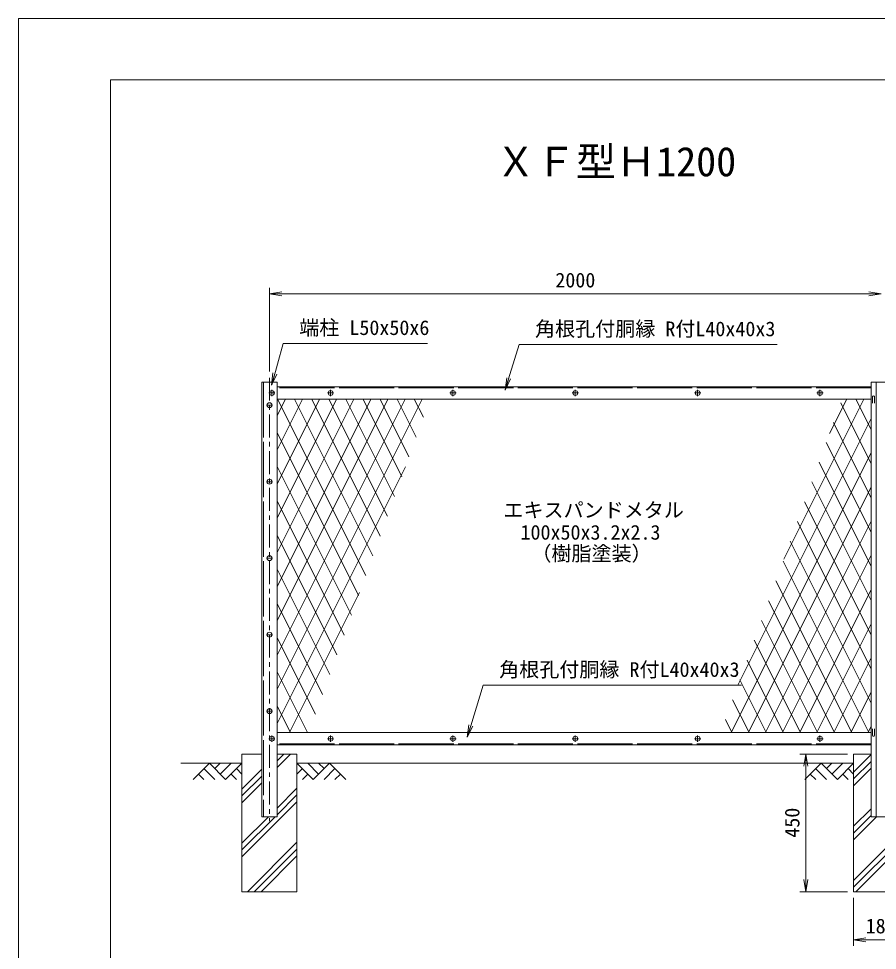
# Model space of a CAD drawing. Units: millimetres, scale not verified. Extents: x -4200 to 4200, y -2970 to 2970.
# Drawn here: x -4200 to -1392, y -75 to 2970 of the extents above; entities that cross this region are included whole.
import ezdxf
from ezdxf.enums import TextEntityAlignment as Align

# ---------------------------------------------------------------- set-up
doc = ezdxf.new("R2010")
doc.units = ezdxf.units.MM
doc.header["$LTSCALE"] = 15
doc.linetypes.add('CHAIN1', pattern=[8, 5, -1, 1, -1])
doc.linetypes.add('LONG_DASHED2', pattern=[13, 12, -1])
for name, color, linetype, lineweight in [('0-0_D-STR1', 1, 'Continuous', 9), ('0-1_D-BMK', 2, 'CHAIN1', 9), ('0-2_D-STR-DIM', 7, 'Continuous', 9), ('0-3_D-BGD', 7, 'Continuous', 9), ('0-4_D-STR4', 7, 'Continuous', 9), ('0-5_D-DCR-HCH', 7, 'Continuous', 9), ('0-6_D-STR3', 3, 'Continuous', 9), ('0-7_0', 7, 'Continuous', 9), ('0-9_D-STR-TXT', 7, 'Continuous', 9), ('0-A_D-STR2', 7, 'Continuous', 9), ('0-B_D-TTL', 2, 'Continuous', 9)]:
    doc.layers.add(name, color=color, linetype=linetype, lineweight=lineweight)
doc.layers.add('0-8_D-TTL-TXT', color=7, linetype='Continuous')
doc.styles.add('ＭＳ ゴシック', font='')
doc.styles.get('ＭＳ ゴシック').set_extended_font_data('MS Gothic')

# ---------------------------------------------------------------- blocks, each defined once
blk = doc.blocks.new('_Open')
at = {"layer": '0-7_0'}
blk.add_line((-15, 2.5), (0, 0), dxfattribs=at)
blk.add_lwpolyline([(-15, -2.5), (0, 0), (-15, 0)], dxfattribs=at)

msp = doc.modelspace()

# ---------------------------------------------------------------- linework, layer by layer
at = {"layer": '0-0_D-STR1'}
for p, q in [((-3404.9, 1781.44), (-3404.9, 361.44)), ((-3354.9, 1781.44), (-3404.9, 1781.44)), ((-3354.9, 361.44), (-3354.9, 1781.44)), ((-1412.4, 1766.44), (-3354.9, 1766.44)), ((-1395.9, 361.44), (-1395.9, 1781.44)), ((-3354.9, 1726.44), (-1412.4, 1726.44)), ((-1407.9, 1734.82), (-1408.65, 1713.32)), ((-1401.9, 1734.82), (-1401.15, 1713.32)), ((-1407.9, 626.77), (-1408.65, 648.27)), ((-1401.9, 626.77), (-1401.15, 648.27)), ((-3354.9, 636.44), (-1412.4, 636.44)), ((-1412.4, 596.44), (-3354.9, 596.44)), ((-3404.9, 361.44), (-3354.9, 361.44)), ((-1412.4, 361.44), (-1347.4, 361.44))]:
    msp.add_line(p, q, dxfattribs=at)
at = {"layer": '0-0_D-STR1', "linetype": 'LONG_DASHED2'}
for p, q in [((-3398.9, 1781.44), (-3398.9, 361.44)), ((-1412.4, 1763.44), (-3354.9, 1763.44)), ((-1412.4, 599.44), (-3354.9, 599.44))]:
    msp.add_line(p, q, dxfattribs=at)
at = {"layer": '0-0_D-STR1'}
msp.add_lwpolyline([(-1412.4, 361.44), (-1412.4, 1781.44), (-1347.4, 1781.44)], dxfattribs=at)
for centre, start, end in [((-1404.9, 1733.57), 22.61986, 157.38014), ((-1404.9, 628.02), 202.61986, 337.38014)]:
    msp.add_arc(centre, 3.25, start, end, dxfattribs=at)
at = {"layer": '0-1_D-BMK'}
for p, q in [((-3379.9, 1796.44), (-3379.9, 346.44)), ((-3361.9, 1746.44), (-3381.9, 1746.44)), ((-3371.9, 1756.44), (-3371.9, 1736.44)), ((-3169.9, 1746.44), (-3189.9, 1746.44)), ((-3179.9, 1756.44), (-3179.9, 1736.44)), ((-2769.9, 1746.44), (-2789.9, 1746.44)), ((-2779.9, 1756.44), (-2779.9, 1736.44)), ((-2369.9, 1746.44), (-2389.9, 1746.44)), ((-2379.9, 1756.44), (-2379.9, 1736.44)), ((-1969.9, 1746.44), (-1989.9, 1746.44)), ((-1979.9, 1756.44), (-1979.9, 1736.44)), ((-1569.9, 1746.44), (-1589.9, 1746.44)), ((-1579.9, 1756.44), (-1579.9, 1736.44)), ((-3369.9, 1706.44), (-3389.9, 1706.44)), ((-3369.9, 1456.44), (-3389.9, 1456.44)), ((-3369.9, 1206.44), (-3389.9, 1206.44)), ((-3369.9, 956.44), (-3389.9, 956.44)), ((-3369.9, 706.44), (-3389.9, 706.44)), ((-3361.9, 616.44), (-3381.9, 616.44)), ((-3371.9, 626.44), (-3371.9, 606.44)), ((-3169.9, 616.44), (-3189.9, 616.44)), ((-3179.9, 606.44), (-3179.9, 626.44)), ((-2769.9, 616.44), (-2789.9, 616.44)), ((-2779.9, 606.44), (-2779.9, 626.44)), ((-2369.9, 616.44), (-2389.9, 616.44)), ((-2379.9, 606.44), (-2379.9, 626.44)), ((-1969.9, 616.44), (-1989.9, 616.44)), ((-1979.9, 606.44), (-1979.9, 626.44)), ((-1569.9, 616.44), (-1589.9, 616.44)), ((-1579.9, 606.44), (-1579.9, 626.44))]:
    msp.add_line(p, q, dxfattribs=at)
at = {"layer": '0-2_D-STR-DIM'}
for p, q in [((-3379.9, 1816.44), (-3379.9, 2090.22)), ((-3339.9, 2070.22), (-1419.9, 2070.22)), ((-1489.9, 566.44), (-1645.8, 566.44)), ((-1625.8, 526.44), (-1625.8, 156.44)), ((-1489.9, 116.44), (-1645.8, 116.44)), ((-1469.9, 96.44), (-1469.9, -60.88)), ((-1429.9, -40.88), (-1329.9, -40.88))]:
    msp.add_line(p, q, dxfattribs=at)
at = {"layer": '0-3_D-BGD'}
for p, q in [((-3469.9, 536.44), (-3669.9, 536.44)), ((-1469.9, 536.44), (-3289.9, 536.44))]:
    msp.add_line(p, q, dxfattribs=at)
at = {"layer": '0-4_D-STR4'}
for p, q in [((-3469.9, 566.44), (-3469.9, 116.44)), ((-3404.9, 566.44), (-3469.9, 566.44)), ((-3289.9, 566.44), (-3354.9, 566.44)), ((-3289.9, 566.44), (-3289.9, 116.44)), ((-1469.9, 566.44), (-1469.9, 116.44)), ((-1412.4, 566.44), (-1469.9, 566.44)), ((-3289.9, 116.44), (-3469.9, 116.44)), ((-1289.9, 116.44), (-1469.9, 116.44))]:
    msp.add_line(p, q, dxfattribs=at)
at = {"layer": '0-5_D-DCR-HCH'}
for p, q in [((-3354.9, 522.42), (-3310.89, 566.44)), ((-3354.9, 544.52), (-3332.98, 566.44)), ((-1469.9, 507.07), (-1412.4, 564.57)), ((-3576.33, 536.44), (-3629.54, 483.23)), ((-3594.07, 518.7), (-3558.43, 483.23)), ((-3576.33, 536.44), (-3523.12, 483.23)), ((-3558.59, 518.7), (-3540.85, 536.44)), ((-3540.85, 500.97), (-3505.38, 536.44)), ((-3523.12, 483.23), (-3469.9, 536.44)), ((-3487.64, 518.7), (-3469.9, 501.05)), ((-3236.69, 483.23), (-3289.9, 536.44)), ((-3272.17, 518.7), (-3289.9, 501.05)), ((-3218.95, 500.97), (-3254.43, 536.44)), ((-3183.48, 536.44), (-3236.69, 483.23)), ((-3201.12, 518.61), (-3218.95, 536.44)), ((-3165.74, 518.7), (-3201.38, 483.23)), ((-3183.48, 536.44), (-3130.27, 483.23)), ((-1576.33, 536.44), (-1629.54, 483.23)), ((-1594.07, 518.7), (-1558.43, 483.23)), ((-1576.33, 536.44), (-1523.12, 483.23)), ((-1558.59, 518.7), (-1540.85, 536.44)), ((-1540.85, 500.97), (-1505.38, 536.44)), ((-1523.12, 483.23), (-1469.9, 536.44)), ((-1487.64, 518.7), (-1469.9, 501.05)), ((-1469.9, 484.98), (-1412.4, 542.48)), ((-1469.9, 462.88), (-1412.4, 520.38)), ((-3611.8, 500.97), (-3593.98, 483.23)), ((-3505.38, 500.97), (-3487.56, 483.23)), ((-3469.9, 451.62), (-3404.9, 516.62)), ((-3469.9, 429.52), (-3404.9, 494.52)), ((-3254.43, 500.97), (-3272.25, 483.23)), ((-3148.01, 500.97), (-3165.82, 483.23)), ((-1611.8, 500.97), (-1593.98, 483.23)), ((-1505.38, 500.97), (-1487.56, 483.23)), ((-3469.9, 407.42), (-3404.9, 472.42)), ((-3354.9, 389.84), (-3289.9, 454.84)), ((-3354.9, 367.74), (-3289.9, 432.74)), ((-3469.9, 230.65), (-3289.9, 410.65)), ((-1469.9, 330.3), (-1412.4, 387.8)), ((-1469.9, 308.2), (-1412.4, 365.7)), ((-3469.9, 252.74), (-3361.21, 361.44)), ((-3469.9, 274.84), (-3383.3, 361.44)), ((-1469.9, 286.1), (-1394.57, 361.44)), ((-1469.9, 153.52), (-1289.9, 333.52)), ((-1469.9, 131.42), (-1289.9, 311.42)), ((-3451.53, 116.44), (-3289.9, 278.06)), ((-1462.79, 116.44), (-1289.9, 289.33)), ((-3429.43, 116.44), (-3289.9, 255.97)), ((-3407.33, 116.44), (-3289.9, 233.87))]:
    msp.add_line(p, q, dxfattribs=at)
for points in [[(-3289.9, 566.44), (-3354.9, 566.44), (-3354.9, 361.44), (-3404.9, 361.44), (-3404.9, 566.44), (-3469.9, 566.44), (-3469.9, 116.44), (-3289.9, 116.44)], [(-1469.9, 116.44), (-1289.9, 116.44), (-1289.9, 566.44), (-1347.4, 566.44), (-1347.4, 361.44), (-1412.4, 361.44), (-1412.4, 566.44), (-1469.9, 566.44)]]:
    msp.add_lwpolyline(points, close=True, dxfattribs=at)
at = {"layer": '0-6_D-STR3'}
for centre in [(-3371.9, 1746.44), (-3179.9, 1746.44), (-2779.9, 1746.44), (-2379.9, 1746.44), (-1979.9, 1746.44), (-1579.9, 1746.44), (-3379.9, 1706.44), (-3379.9, 1456.44), (-3379.9, 1206.44), (-3379.9, 956.44), (-3379.9, 706.44), (-3371.9, 616.44), (-3179.9, 616.44), (-2779.9, 616.44), (-2379.9, 616.44), (-1979.9, 616.44), (-1579.9, 616.44)]:
    msp.add_circle(centre, 8, dxfattribs=at)
at = {"layer": '0-9_D-STR-TXT'}
for points in [[(-2863.55, 1907.73), (-3334.52, 1907.73), (-3372.61, 1773.46)], [(-1719.71, 1905.06), (-2563.45, 1905.06), (-2608.81, 1758.1)], [(-1836.95, 791.58), (-2680.69, 791.58), (-2732.76, 623.16)]]:
    msp.add_lwpolyline(points, dxfattribs=at)
at = {"layer": '0-A_D-STR2'}
for p, q in [((-3327.87, 1726.44), (-3354.9, 1672.38)), ((-3271.97, 1726.44), (-3354.9, 1560.57)), ((-3216.07, 1726.44), (-3354.9, 1448.77)), ((-3160.17, 1726.44), (-3354.9, 1336.97)), ((-3104.27, 1726.44), (-3354.9, 1225.16)), ((-3048.36, 1726.44), (-3354.9, 1113.36)), ((-2992.46, 1726.44), (-3354.9, 1001.56)), ((-2936.56, 1726.44), (-3354.9, 889.75)), ((-2880.66, 1726.44), (-3354.9, 777.95)), ((-3064.93, 1149.41), (-3353.45, 1726.44)), ((-3041.38, 1214.11), (-3297.55, 1726.44)), ((-3017.83, 1278.81), (-3241.64, 1726.44)), ((-2994.28, 1343.51), (-3185.74, 1726.44)), ((-2970.73, 1408.22), (-3129.84, 1726.44)), ((-2947.18, 1472.92), (-3073.94, 1726.44)), ((-2923.63, 1537.62), (-3018.04, 1726.44)), ((-2900.08, 1602.33), (-2962.13, 1726.44)), ((-2876.53, 1667.03), (-2906.23, 1726.44)), ((-1436.68, 1726.44), (-1698.49, 1202.82)), ((-1492.58, 1726.44), (-1548.91, 1613.77)), ((-1412.4, 1514.94), (-1512.22, 1714.58)), ((-1412.4, 1626.75), (-1462.25, 1726.44)), ((-1412.4, 1663.18), (-1848.06, 791.87)), ((-1412.4, 1403.14), (-1535.77, 1649.88)), ((-3088.48, 1084.7), (-3354.9, 1617.55)), ((-1412.4, 1291.34), (-1559.32, 1585.17)), ((-1412.4, 1551.38), (-1869.87, 636.44)), ((-3112.03, 1020), (-3354.9, 1505.75)), ((-2935.57, 1504.82), (-3354.9, 666.15)), ((-1412.4, 1179.54), (-1582.87, 1520.47)), ((-1412.4, 1439.57), (-1813.97, 636.44)), ((-1412.4, 1067.73), (-1606.42, 1455.77)), ((-3135.58, 955.3), (-3354.9, 1393.95)), ((-1412.4, 955.93), (-1629.97, 1391.06)), ((-1412.4, 1327.77), (-1758.07, 636.44)), ((-1412.4, 844.13), (-1653.52, 1326.36)), ((-3159.13, 890.59), (-3354.9, 1282.14)), ((-1412.4, 732.33), (-1677.07, 1261.66)), ((-1412.4, 1215.97), (-1702.17, 636.44)), ((-1420.36, 636.44), (-1700.62, 1196.95)), ((-3182.68, 825.89), (-3354.9, 1170.34)), ((-1476.27, 636.44), (-1724.17, 1132.25)), ((-1412.4, 1104.16), (-1646.27, 636.44)), ((-3085.14, 1093.87), (-3313.86, 636.44)), ((-1532.17, 636.44), (-1747.72, 1067.55)), ((-3206.23, 761.19), (-3354.9, 1058.54)), ((-1588.07, 636.44), (-1771.27, 1002.84)), ((-1412.4, 992.36), (-1590.36, 636.44)), ((-3229.78, 696.48), (-3354.9, 946.73)), ((-1643.97, 636.44), (-1794.82, 938.14)), ((-1699.87, 636.44), (-1818.37, 873.44)), ((-1412.4, 880.56), (-1534.46, 636.44)), ((-3255.66, 636.44), (-3354.9, 834.93)), ((-1755.78, 636.44), (-1841.92, 808.73)), ((-1412.4, 768.75), (-1478.56, 636.44)), ((-1811.68, 636.44), (-1865.47, 744.03)), ((-3311.56, 636.44), (-3354.9, 723.13)), ((-1867.58, 636.44), (-1889.02, 679.33)), ((-1412.4, 656.95), (-1422.66, 636.44))]:
    msp.add_line(p, q, dxfattribs=at)
at = {"layer": '0-B_D-TTL', "color": 7}
msp.add_lwpolyline([(-4199.93, -2969.98), (4200.07, -2969.98), (4200.07, 2970.02), (-4199.93, 2970.02)], close=True, dxfattribs=at)
at = {"layer": '0-B_D-TTL'}
msp.add_lwpolyline([(-3899.93, 2770.02), (3900.07, 2770.02), (3900.07, -2769.98), (-3899.93, -2769.98)], close=True, dxfattribs=at)

# ---------------------------------------------------------------- block references
at = {"layer": '0-2_D-STR-DIM', "xscale": 2.666667, "yscale": 2.666667}
for p, rotation in [((-3379.9, 2070.22), 180), ((-1625.8, 566.44), 90), ((-1625.8, 116.44), 270), ((-1469.9, -40.88), 180)]:
    msp.add_blockref('_Open', p, dxfattribs=dict(at, rotation=rotation))
msp.add_blockref('_Open', (-1379.9, 2070.22), dxfattribs=at)
at = {"layer": '0-9_D-STR-TXT', "xscale": 2.666667, "yscale": 2.666667}
for p, rotation in [((-3373.16, 1771.53), 254.16392), ((-2609.4, 1756.19), 252.84683), ((-2733.35, 621.25), 252.81933)]:
    msp.add_blockref('_Open', p, dxfattribs=dict(at, rotation=rotation))

# ---------------------------------------------------------------- texts
at = {"layer": '0-2_D-STR-DIM', "style": 'ＭＳ ゴシック'}
for s, p in [('2000', (-2445.15, 2076.97)), ('180', (-1430.55, -34.13))]:
    msp.add_text(s, height=48.06, dxfattribs=at).set_placement(p, align=Align.BOTTOM_LEFT)
msp.add_text('450', height=48.06, rotation=90, dxfattribs=at).set_placement((-1632.55, 292.94), align=Align.BOTTOM_LEFT)
at = {"layer": '0-8_D-TTL-TXT', "style": 'ＭＳ ゴシック'}
msp.add_text('ＸＦ型Ｈ1200', height=96.22, dxfattribs=at).set_placement((-2640.56, 2425.73), align=Align.BOTTOM_LEFT)
at = {"layer": '0-9_D-STR-TXT', "style": 'ＭＳ ゴシック'}
for s, p in [('端柱 L50x50x6', (-3282.33, 1921.58)), ('角根孔付胴縁 R付L40x40x3', (-2511.51, 1917.64)), ('エキスパンドメタル', (-2614.76, 1325.42)), ('100x50x3.2x2.3', (-2559.07, 1252.69)), ('（樹脂塗装）', (-2523.5, 1183.49)), ('角根孔付胴縁 R付L40x40x3', (-2628.75, 804.17))]:
    msp.add_text(s, height=48.06, dxfattribs=at).set_placement(p, align=Align.BOTTOM_LEFT)

doc.saveas('drawing.dxf')
